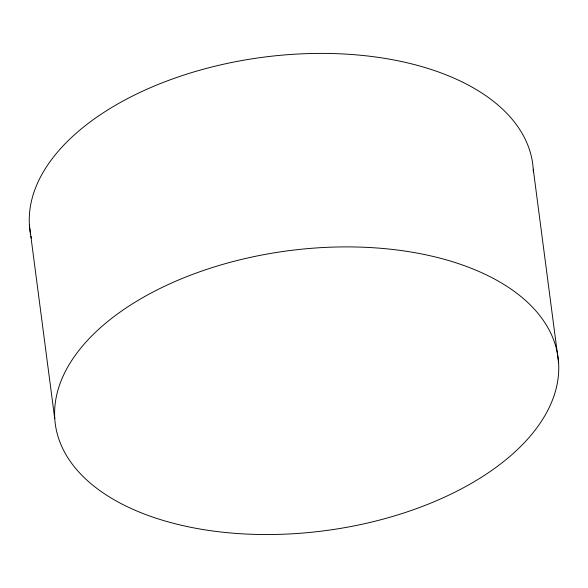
<?xml version="1.0" encoding="UTF-8"?>
<svg xmlns="http://www.w3.org/2000/svg" width="588" height="588" viewBox="0 0 588 588"><rect width="100%" height="100%" fill="white"/><g stroke="black" fill="none" stroke-linecap="round" stroke-linejoin="round"><path stroke-width="0.88" d="M533.257 169.256L558.6 362.818A253.582 141.171 -7.5 0 1 188.888 526.914A253.582 141.171 -7.5 0 1 172.519 282.615A253.582 141.171 -7.5 0 1 558.6 362.818M29.4 225.182L54.743 418.744M30.62 234.663A253.582 141.171 -7.5 0 1 265.673 56.904A253.582 141.171 -7.5 0 1 533.389 171.865M31.348 238.074A253.582 141.171 -7.5 0 1 30.966 236.376"/></g></svg>
